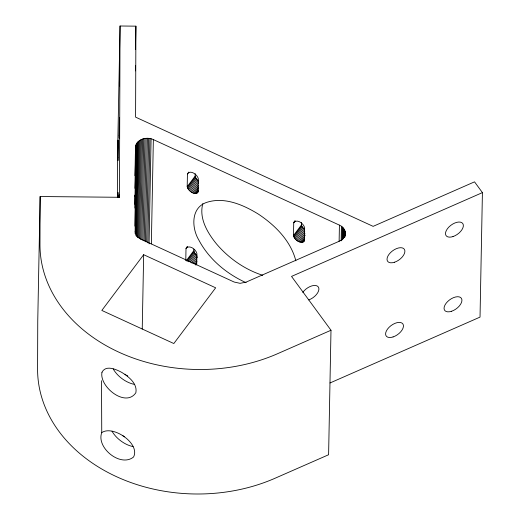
<?xml version="1.0" encoding="UTF-8"?>
<svg xmlns="http://www.w3.org/2000/svg" width="520" height="520" viewBox="0 0 520 520"><rect width="100%" height="100%" fill="white"/><g stroke="black" fill="none" stroke-linecap="round" stroke-linejoin="round"><path stroke-width="0.78" d="M119.158 197.353L119.132 194.909L119.054 197.191M120.049 26L119.444 197.294L40.138 196.528L39.975 244.511A158.626 123.448 1.1 0 0 118.905 352.19A158.626 123.448 1.1 0 0 277.517 353.73L330.993 330.252L291.525 276.413L482.417 192.614L474.526 181.844L373.132 226.356L135.59 117.137L135.909 26.156L120.049 26L117.656 150.488L117.494 197.574M117.981 197.333L117.962 192.446L117.852 197.119M135.142 233.597L135.486 147.427C136.038 139.152 146.848 136.344 153.355 139.588L339.43 225.134C343.597 226.817 346.229 231.342 345.254 235.794M135.46 70.889L135.46 65.787M134.94 208.058L134.992 195.058L134.94 196.274M40.138 196.528L37.752 321.016L37.583 368.999A158.626 123.448 1.1 0 0 116.513 476.684A158.626 123.448 1.1 0 0 275.125 478.218L328.601 454.747L330.993 330.252M135.46 49.595L135.909 26.156M134.947 175.721L135.363 153.894M135.46 149.045L135.486 147.427M134.934 188.35L135.752 145.502M134.934 204.393L136.084 144.573M134.947 226.129L136.532 143.669M135.363 233.357L137.098 142.818M135.98 235.781L137.781 142.012M136.734 236.652L138.567 141.265M137.585 237.594L139.445 140.589M138.541 237.803L140.419 139.984M139.568 238.095L141.459 139.47M140.647 239.278L142.571 139.042M141.798 239.753L143.734 138.703M142.981 240.325L144.937 138.463M142.233 329.075L143.663 254.703L215.664 287.807L173.83 343.538L101.829 310.433L143.663 254.703M144.196 240.988L146.166 138.327M145.424 241.761L147.413 138.287M146.666 241.826L148.655 138.352M147.881 242.794L149.883 138.515M149.065 243.867L151.086 138.775M151.352 243.867L153.355 139.588M185.776 260.598L186.004 248.619L187.194 246.662M187.194 186.706L187.441 173.921C190.339 169.364 197.678 174.785 198.347 178.939L198.107 191.724C195.208 196.281 187.869 190.859 187.194 186.706L195.162 176.092L195.208 173.693M191.263 262.983L196.892 255.489L194.402 252.688L193.758 249.191M196.703 264.817L196.917 253.63C196.014 249.535 190.073 244.836 186.258 247.91M293.982 222.086C297.791 219.011 303.739 223.711 304.642 227.812L304.395 240.591C301.496 245.147 294.158 239.733 293.481 235.573L293.728 222.794L294.918 220.838M296.647 240.279L304.616 229.665L301.672 225.888L301.496 222.567M339.125 241.306L339.43 225.134M341.159 240.844L341.438 226.297M342.069 239.922L342.316 226.987M342.882 239.064L343.103 227.747M343.59 238.27L343.779 228.566M344.182 237.523L344.338 229.437M344.656 236.815L344.779 230.347M344.994 236.944L345.098 231.283M345.228 235.475L345.293 232.245M482.417 192.614L480.025 317.103L329.992 382.974M345.351 233.214C345.345 236.828 342.557 239.817 339.378 241.176L246.038 282.146L240.084 283.329L234.143 282.029L141.109 239.252C137.93 237.822 135.187 234.819 135.187 231.172M202.846 203.561C198.744 218.29 207.545 232.921 216.522 243.952C228.722 258.271 244.77 269.529 262.736 275.308M101.751 432.666C96.038 447.584 120.432 467.695 133.555 457.009C140.569 443.56 112.736 424.71 101.751 432.666L101.51 380.731M187.441 173.921L188.844 172.049M187.415 187.629L195.383 177.014L195.162 176.092M187.869 188.604L195.839 177.989L195.383 177.014M188.526 189.592L196.495 178.971L195.839 177.989M189.371 190.541L197.34 179.927L196.495 178.971M190.353 191.412L198.322 180.797L197.34 179.927M191.444 192.172L198.471 182.806M192.582 192.784L198.205 185.289M193.719 193.219L198.412 186.972M194.818 193.466L198.569 188.468M195.819 193.505L198.166 190.379M196.683 193.336L198.556 190.84M197.373 192.972L198.308 191.724M186.004 248.619L187.408 246.74M186.225 260.774L193.726 250.783M186.921 261.072L193.947 251.713M187.837 261.423L194.402 252.688M188.968 261.788L195.065 253.669M190.281 262.113L195.904 254.618M192.822 263.12L197.509 256.874M193.96 263.731L196.768 259.981M195.097 264.167L196.976 261.671M195.728 265.038L196.664 263.789M293.728 222.794L295.132 220.916M293.481 235.573L301.45 224.958M293.703 236.503L301.672 225.888M294.158 237.478L302.127 226.863M294.82 238.459L302.783 227.844M295.659 239.408L303.628 228.794M297.733 241.04L304.759 231.673M298.87 241.65L304.961 233.532M300.014 242.086L305.168 235.222M301.106 242.333L304.389 237.965M302.107 242.372L304.454 239.252M302.971 242.209L304.375 240.338M303.661 241.846L304.596 240.597M246.097 282.678C226.48 273.812 208.891 259.142 198.77 239.935C191.802 228.293 190.697 208.663 205.614 202.755C223.594 196.222 243.061 204.672 258.369 214.11C275.119 225.238 290.771 240.806 295.854 260.832M126.614 375.297L127.764 375.934M124.969 374.16L126.041 374.972M122.707 435.584L124.312 436.813M134.251 384.339A20.026 10.966 36.9 0 1 113.21 368.921M133.062 446.582A20.026 10.966 36.9 0 1 112.015 431.171M302.803 292.377A10.309 5.571 -36.2 0 1 314.054 285.461A10.309 5.571 -36.2 0 1 318.494 291.122A10.309 5.571 -36.2 0 1 308.724 299.923M117.923 157.709L117.949 160.595L118.151 139.977L117.923 157.709M119.171 135.486L119.197 138.365L119.398 117.748L119.171 135.486M119.353 83.018L119.379 85.898L119.581 65.28L119.353 83.018M101.978 372.268C99.041 386.646 125.632 407.992 135.863 392.73C137.605 383.604 128.745 376.766 121.901 372.482C116.337 369.454 105.846 364.611 101.978 372.268M394.524 262.236A10.309 5.571 -36.2 0 0 404.313 249.23A10.309 5.571 -36.2 0 0 389.025 254.312A10.309 5.571 -36.2 0 0 394.524 262.236M393.088 336.934A10.309 5.571 -36.2 0 0 402.876 323.921A10.309 5.571 -36.2 0 0 387.589 329.011A10.309 5.571 -36.2 0 0 393.088 336.934M451.562 311.266A10.309 5.571 -36.2 0 0 461.351 298.252A10.309 5.571 -36.2 0 0 446.056 303.342A10.309 5.571 -36.2 0 0 451.562 311.266M452.998 236.567A10.309 5.571 -36.2 0 0 462.787 223.561A10.309 5.571 -36.2 0 0 447.493 228.644A10.309 5.571 -36.2 0 0 452.998 236.567"/></g></svg>
